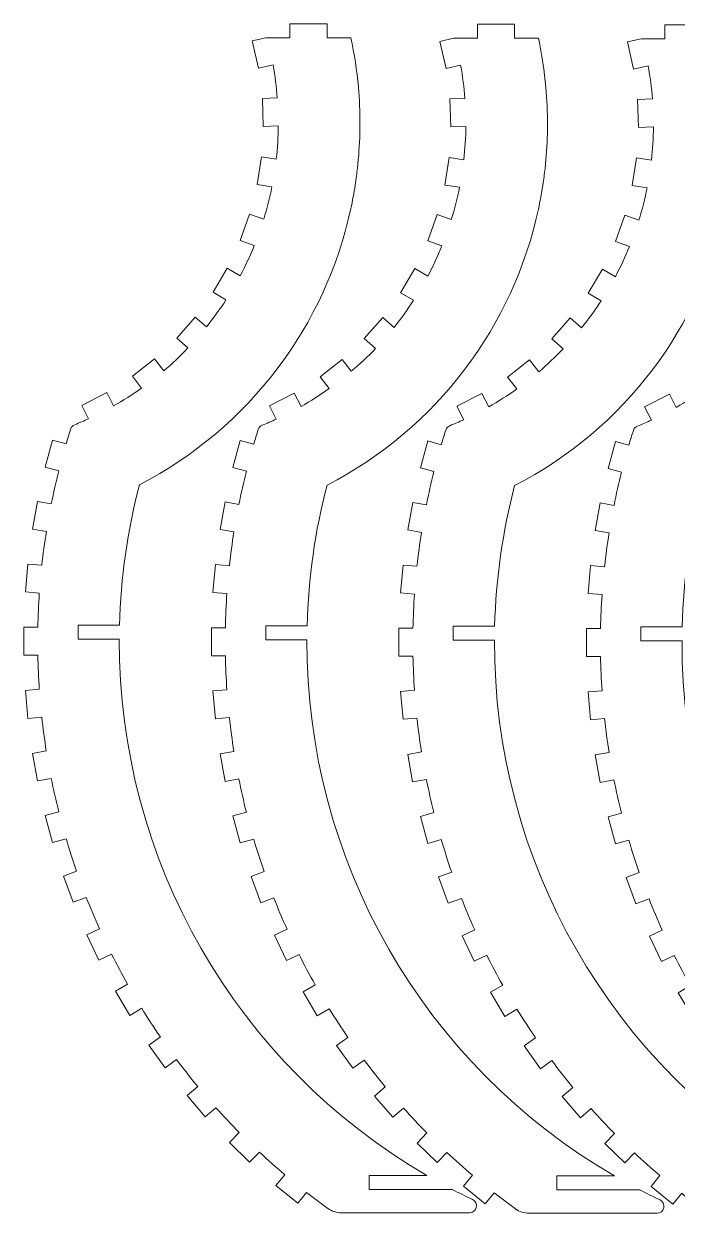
# Model space of a CAD drawing. Header units: millimetres. Extents: x -491 to 491, y -426 to 426.
# Drawn here: x -490.9 to -350.8, y -85.6 to 169.7 of the extents above; entities that cross this region are included whole.
import ezdxf

# ---------------------------------------------------------------- set-up
doc = ezdxf.new("R2010")
doc.units = ezdxf.units.MM
doc.header["$MEASUREMENT"] = 0
doc.layers.add('Camada 1', color=7, linetype='Continuous')

msp = doc.modelspace()

# ---------------------------------------------------------------- linework, layer by layer
at = {"layer": 'Camada 1', "lineweight": 20}
for points in [[(-466.1106, 70.8775), (-442.3622, 83.1391), (-426.1778, 105.1584), (-420.8001, 130.0818), (-420.8001, 130.0818), (-420.4389, 131.7559), (-420.1263, 133.4433), (-419.8637, 135.1416), (-419.8637, 135.1416), (-419.7633, 135.7908), (-419.67, 136.442), (-419.5842, 137.0945), (-419.5842, 137.0945), (-419.5103, 137.6561), (-419.4418, 138.2193), (-419.3788, 138.7831), (-419.3788, 138.7831), (-419.1026, 141.2546), (-418.9312, 143.746), (-418.868, 146.2512), (-418.868, 146.2512), (-418.8517, 146.8982), (-418.8425, 147.5464), (-418.8407, 148.1952), (-418.8407, 148.1952), (-418.833, 150.865), (-418.9484, 153.5348), (-419.1857, 156.1942), (-419.1857, 156.1942), (-419.5016, 159.7332), (-420.034, 163.2524), (-420.7769, 166.727), (-420.7769, 166.727), (-420.7769, 166.727), (-425.8882, 166.727), (-425.8882, 166.727), (-425.8882, 166.727), (-425.8882, 166.727), (-425.8882, 169.727), (-425.8882, 169.727), (-425.8882, 169.727), (-425.8882, 169.727), (-433.8882, 169.727), (-433.8882, 169.727), (-433.8882, 169.727), (-433.8882, 169.727), (-433.8882, 166.727), (-433.8882, 166.727), (-433.8882, 166.727), (-433.8882, 166.727), (-438.9994, 166.727), (-438.9994, 166.727), (-438.9994, 166.727), (-438.9994, 166.727), (-441.9257, 166.0657), (-441.9257, 166.0657), (-441.9257, 166.0657), (-441.9257, 166.0657), (-440.6031, 160.2133), (-440.6031, 160.2133), (-440.6031, 160.2133), (-440.6031, 160.2133), (-437.4664, 160.9222), (-437.4664, 160.9222), (-437.4664, 160.9222), (-437.0408, 158.574), (-436.7359, 156.2057), (-436.5529, 153.8263), (-436.5529, 153.8263), (-436.5529, 153.8263), (-439.7669, 153.7177), (-439.7669, 153.7177), (-439.7669, 153.7177), (-439.7669, 153.7177), (-439.5641, 147.7211), (-439.5641, 147.7211), (-439.5641, 147.7211), (-439.5641, 147.7211), (-436.3502, 147.8298), (-436.3502, 147.8298), (-436.3502, 147.8298), (-436.3721, 145.4435), (-436.5163, 143.0599), (-436.7823, 140.6885), (-436.7823, 140.6885), (-436.7823, 140.6885), (-439.9597, 141.1838), (-439.9597, 141.1838), (-439.9597, 141.1838), (-439.9597, 141.1838), (-440.884, 135.2555), (-440.884, 135.2555), (-440.884, 135.2555), (-440.884, 135.2555), (-437.7066, 134.7601), (-437.7066, 134.7601), (-437.7066, 134.7601), (-438.1752, 132.4202), (-438.7634, 130.1058), (-439.4689, 127.8262), (-439.4689, 127.8262), (-439.4689, 127.8262), (-442.4973, 128.9081), (-442.4973, 128.9081), (-442.4973, 128.9081), (-442.4973, 128.9081), (-444.5159, 123.2578), (-444.5159, 123.2578), (-444.5159, 123.2578), (-444.5159, 123.2578), (-441.4875, 122.1759), (-441.4875, 122.1759), (-441.4875, 122.1759), (-442.3862, 119.9652), (-443.3976, 117.8021), (-444.5178, 115.695), (-444.5178, 115.695), (-444.5178, 115.695), (-447.2898, 117.3251), (-447.2898, 117.3251), (-447.2898, 117.3251), (-447.2898, 117.3251), (-450.3312, 112.1531), (-450.3312, 112.1531), (-450.3312, 112.1531), (-450.3312, 112.1531), (-447.5592, 110.5229), (-447.5592, 110.5229), (-447.5592, 110.5229), (-448.8561, 108.5198), (-450.2549, 106.5844), (-451.75, 104.7245), (-451.75, 104.7245), (-451.75, 104.7245), (-454.1675, 106.845), (-454.1675, 106.845), (-454.1675, 106.845), (-454.1675, 106.845), (-458.124, 102.3344), (-458.124, 102.3344), (-458.124, 102.3344), (-458.124, 102.3344), (-455.7065, 100.2138), (-455.7065, 100.2138), (-455.7065, 100.2138), (-457.3557, 98.4891), (-459.0923, 96.85), (-460.9094, 95.3031), (-460.9094, 95.3031), (-460.9094, 95.3031), (-462.8868, 97.8391), (-462.8868, 97.8391), (-462.8868, 97.8391), (-462.8868, 97.8391), (-467.6184, 94.1496), (-467.6184, 94.1496), (-467.6184, 94.1496), (-467.6184, 94.1496), (-465.6409, 91.6136), (-465.6409, 91.6136), (-465.6409, 91.6136), (-467.5841, 90.2284), (-469.597, 88.9437), (-471.6717, 87.7646), (-471.6717, 87.7646), (-471.6717, 87.7646), (-473.1391, 90.6261), (-473.1391, 90.6261), (-473.1391, 90.6261), (-473.1391, 90.6261), (-478.478, 87.8884), (-478.478, 87.8884), (-478.478, 87.8884), (-478.478, 87.8884), (-477.0107, 85.0269), (-477.0107, 85.0269), (-477.0107, 85.0269), (-477.9973, 84.5734), (-478.9944, 84.143), (-480.0011, 83.736), (-480.0011, 83.736), (-480.415, 83.5687), (-480.7328, 83.2257), (-480.8682, 82.8003), (-480.8682, 82.8003), (-481.1998, 81.7587), (-481.52, 80.7135), (-481.8288, 79.6649), (-481.8288, 79.6649), (-481.8288, 79.6649), (-484.723, 80.4545), (-484.723, 80.4545), (-484.723, 80.4545), (-484.723, 80.4545), (-486.3022, 74.6661), (-486.3022, 74.6661), (-486.3022, 74.6661), (-486.3022, 74.6661), (-483.408, 73.8765), (-483.408, 73.8765), (-483.408, 73.8765), (-484.0024, 71.5123), (-484.5391, 69.134), (-485.0177, 66.7437), (-485.0177, 66.7437), (-485.0177, 66.7437), (-487.9705, 67.2737), (-487.9705, 67.2737), (-487.9705, 67.2737), (-487.9705, 67.2737), (-489.0304, 61.368), (-489.0304, 61.368), (-489.0304, 61.368), (-489.0304, 61.368), (-486.0776, 60.8381), (-486.0776, 60.8381), (-486.0776, 60.8381), (-486.4601, 58.4305), (-486.7839, 56.014), (-487.0487, 53.5907), (-487.0487, 53.5907), (-487.0487, 53.5907), (-490.0369, 53.8568), (-490.0369, 53.8568), (-490.0369, 53.8568), (-490.0369, 53.8568), (-490.5691, 47.8805), (-490.5691, 47.8805), (-490.5691, 47.8805), (-490.5691, 47.8805), (-487.581, 47.6144), (-487.581, 47.6144), (-487.581, 47.6144), (-487.7486, 45.1824), (-487.8569, 42.7467), (-487.9059, 40.3094), (-487.9059, 40.3094), (-487.9059, 40.3094), (-490.9059, 40.3097), (-490.9059, 40.3097), (-490.9059, 40.3097), (-490.9059, 40.3097), (-490.9063, 34.3097), (-490.9063, 34.3097), (-490.9063, 34.3097), (-490.9063, 34.3097), (-487.9063, 34.3094), (-487.9063, 34.3094), (-487.9063, 34.3094), (-487.8577, 31.8722), (-487.7497, 29.4365), (-487.5824, 27.0045), (-487.5824, 27.0045), (-487.5824, 27.0045), (-490.5706, 26.7388), (-490.5706, 26.7388), (-490.5706, 26.7388), (-490.5706, 26.7388), (-490.0392, 20.7623), (-490.0392, 20.7623), (-490.0392, 20.7623), (-490.0392, 20.7623), (-487.051, 21.028), (-487.051, 21.028), (-487.051, 21.028), (-486.7866, 18.6047), (-486.4632, 16.1881), (-486.0809, 13.7805), (-486.0809, 13.7805), (-486.0809, 13.7805), (-489.0338, 13.251), (-489.0338, 13.251), (-489.0338, 13.251), (-489.0338, 13.251), (-487.9748, 7.3452), (-487.9748, 7.3452), (-487.9748, 7.3452), (-487.9748, 7.3452), (-485.0219, 7.8747), (-485.0219, 7.8747), (-485.0219, 7.8747), (-484.5437, 5.4844), (-484.0073, 3.106), (-483.4132, 0.7417), (-483.4132, 0.7417), (-483.4132, 0.7417), (-486.3075, -0.0474), (-486.3075, -0.0474), (-486.3075, -0.0474), (-486.3075, -0.0474), (-484.7292, -5.8361), (-484.7292, -5.8361), (-484.7292, -5.8361), (-484.7292, -5.8361), (-481.8348, -5.0469), (-481.8348, -5.0469), (-481.8348, -5.0469), (-481.1467, -7.3855), (-480.4016, -9.707), (-479.6002, -12.0093), (-479.6002, -12.0093), (-479.6002, -12.0093), (-482.4132, -13.0519), (-482.4132, -13.0519), (-482.4132, -13.0519), (-482.4132, -13.0519), (-480.328, -18.6779), (-480.328, -18.6779), (-480.328, -18.6779), (-480.328, -18.6779), (-477.515, -17.6352), (-477.515, -17.6352), (-477.515, -17.6352), (-476.6222, -19.9036), (-475.6743, -22.1499), (-474.672, -24.3721), (-474.672, -24.3721), (-474.672, -24.3721), (-477.3815, -25.66), (-477.3815, -25.66), (-477.3815, -25.66), (-477.3815, -25.66), (-474.8058, -31.079), (-474.8058, -31.079), (-474.8058, -31.079), (-474.8058, -31.079), (-472.0963, -29.7911), (-472.0963, -29.7911), (-472.0963, -29.7911), (-471.006, -31.9714), (-469.8627, -34.1248), (-468.6674, -36.2494), (-468.6674, -36.2494), (-468.6674, -36.2494), (-471.2521, -37.7724), (-471.2521, -37.7724), (-471.2521, -37.7724), (-471.2521, -37.7724), (-468.2062, -42.9418), (-468.2062, -42.9418), (-468.2062, -42.9418), (-468.2062, -42.9418), (-465.6215, -41.4188), (-465.6215, -41.4188), (-465.6215, -41.4188), (-464.3422, -43.4939), (-463.0125, -45.5375), (-461.6336, -47.5478), (-461.6336, -47.5478), (-461.6336, -47.5478), (-464.0731, -49.2939), (-464.0731, -49.2939), (-464.0731, -49.2939), (-464.0731, -49.2939), (-460.581, -54.1729), (-460.581, -54.1729), (-460.581, -54.1729), (-460.581, -54.1729), (-458.1415, -52.4268), (-458.1415, -52.4268), (-458.1415, -52.4268), (-456.6833, -54.3804), (-455.1777, -56.298), (-453.6261, -58.1782), (-453.6261, -58.1782), (-453.6261, -58.1782), (-455.9012, -60.1336), (-455.9012, -60.1336), (-455.9012, -60.1336), (-455.9012, -60.1336), (-451.9903, -64.6839), (-451.9903, -64.6839), (-451.9903, -64.6839), (-451.9903, -64.6839), (-449.7152, -62.7285), (-449.7152, -62.7285), (-449.7152, -62.7285), (-448.0896, -64.5451), (-446.42, -66.3218), (-444.7078, -68.057), (-444.7078, -68.057), (-444.7078, -68.057), (-446.8006, -70.2064), (-446.8006, -70.2064), (-446.8006, -70.2064), (-446.8006, -70.2064), (-442.5018, -74.3921), (-442.5018, -74.3921), (-442.5018, -74.3921), (-442.5018, -74.3921), (-440.409, -72.2427), (-440.409, -72.2427), (-440.409, -72.2427), (-438.6287, -73.9081), (-436.8082, -75.5298), (-434.9489, -77.1064), (-434.9489, -77.1064), (-434.9489, -77.1064), (-436.843, -79.4328), (-436.843, -79.4328), (-436.843, -79.4328), (-436.843, -79.4328), (-432.1901, -83.2211), (-432.1901, -83.2211), (-432.1901, -83.2211), (-432.1901, -83.2211), (-430.296, -80.8946), (-430.296, -80.8946), (-430.296, -80.8946), (-428.7948, -82.0677), (-427.2713, -83.2121), (-425.7265, -84.3272), (-425.7265, -84.3272), (-424.8746, -84.9421), (-423.8507, -85.273), (-422.8001, -85.273), (-422.8001, -85.273), (-422.8001, -85.273), (-395.3613, -85.273), (-395.3613, -85.273), (-395.3613, -85.273), (-394.6598, -85.273), (-394.052, -84.7868), (-393.8979, -84.1025), (-393.8979, -84.1025), (-393.7439, -83.4181), (-394.0847, -82.7183), (-394.7185, -82.4177), (-394.7185, -82.4177), (-396.1704, -81.7291), (-397.6097, -81.014), (-399.0356, -80.273), (-399.0356, -80.273), (-399.0356, -80.273), (-416.8358, -80.273), (-416.8358, -80.273), (-416.8358, -80.273), (-416.8358, -80.273), (-416.8358, -77.273), (-416.8358, -77.273), (-416.8358, -77.273), (-416.8358, -77.273), (-404.4912, -77.273), (-404.4912, -77.273), (-404.4912, -77.273), (-445.4471, -53.4815), (-470.5885, -9.6375), (-470.4354, 37.727), (-470.4354, 37.727), (-470.4354, 37.727), (-479.2671, 37.727), (-479.2671, 37.727), (-479.2671, 37.727), (-479.2671, 37.727), (-479.2671, 40.727), (-479.2671, 40.727), (-479.2671, 40.727), (-479.2671, 40.727), (-470.3917, 40.727), (-470.3917, 40.727), (-470.3917, 40.727), (-470.1282, 50.9083), (-468.6917, 61.0253), (-466.1106, 70.8775)], [(-425.8939, 70.7775), (-402.1455, 83.0391), (-385.9611, 105.0584), (-380.5834, 129.9818), (-380.5834, 129.9818), (-380.2222, 131.6559), (-379.9096, 133.3433), (-379.647, 135.0416), (-379.647, 135.0416), (-379.5466, 135.6908), (-379.4533, 136.342), (-379.3675, 136.9945), (-379.3675, 136.9945), (-379.2936, 137.5561), (-379.2251, 138.1193), (-379.1621, 138.6831), (-379.1621, 138.6831), (-378.8859, 141.1546), (-378.7145, 143.646), (-378.6513, 146.1512), (-378.6513, 146.1512), (-378.635, 146.7982), (-378.6258, 147.4464), (-378.624, 148.0952), (-378.624, 148.0952), (-378.6163, 150.765), (-378.7317, 153.4348), (-378.969, 156.0942), (-378.969, 156.0942), (-379.2849, 159.6332), (-379.8173, 163.1524), (-380.5602, 166.627), (-380.5602, 166.627), (-380.5602, 166.627), (-385.6715, 166.627), (-385.6715, 166.627), (-385.6715, 166.627), (-385.6715, 166.627), (-385.6715, 169.627), (-385.6715, 169.627), (-385.6715, 169.627), (-385.6715, 169.627), (-393.6715, 169.627), (-393.6715, 169.627), (-393.6715, 169.627), (-393.6715, 169.627), (-393.6715, 166.627), (-393.6715, 166.627), (-393.6715, 166.627), (-393.6715, 166.627), (-398.7827, 166.627), (-398.7827, 166.627), (-398.7827, 166.627), (-398.7827, 166.627), (-401.709, 165.9657), (-401.709, 165.9657), (-401.709, 165.9657), (-401.709, 165.9657), (-400.3864, 160.1133), (-400.3864, 160.1133), (-400.3864, 160.1133), (-400.3864, 160.1133), (-397.2497, 160.8222), (-397.2497, 160.8222), (-397.2497, 160.8222), (-396.8241, 158.474), (-396.5192, 156.1057), (-396.3362, 153.7263), (-396.3362, 153.7263), (-396.3362, 153.7263), (-399.5502, 153.6177), (-399.5502, 153.6177), (-399.5502, 153.6177), (-399.5502, 153.6177), (-399.3474, 147.6211), (-399.3474, 147.6211), (-399.3474, 147.6211), (-399.3474, 147.6211), (-396.1335, 147.7298), (-396.1335, 147.7298), (-396.1335, 147.7298), (-396.1554, 145.3435), (-396.2996, 142.9599), (-396.5656, 140.5885), (-396.5656, 140.5885), (-396.5656, 140.5885), (-399.743, 141.0838), (-399.743, 141.0838), (-399.743, 141.0838), (-399.743, 141.0838), (-400.6673, 135.1555), (-400.6673, 135.1555), (-400.6673, 135.1555), (-400.6673, 135.1555), (-397.4899, 134.6601), (-397.4899, 134.6601), (-397.4899, 134.6601), (-397.9585, 132.3202), (-398.5467, 130.0058), (-399.2522, 127.7262), (-399.2522, 127.7262), (-399.2522, 127.7262), (-402.2806, 128.8081), (-402.2806, 128.8081), (-402.2806, 128.8081), (-402.2806, 128.8081), (-404.2992, 123.1578), (-404.2992, 123.1578), (-404.2992, 123.1578), (-404.2992, 123.1578), (-401.2708, 122.0759), (-401.2708, 122.0759), (-401.2708, 122.0759), (-402.1695, 119.8652), (-403.1809, 117.7021), (-404.3011, 115.595), (-404.3011, 115.595), (-404.3011, 115.595), (-407.0731, 117.2251), (-407.0731, 117.2251), (-407.0731, 117.2251), (-407.0731, 117.2251), (-410.1145, 112.0531), (-410.1145, 112.0531), (-410.1145, 112.0531), (-410.1145, 112.0531), (-407.3425, 110.4229), (-407.3425, 110.4229), (-407.3425, 110.4229), (-408.6394, 108.4198), (-410.0382, 106.4844), (-411.5333, 104.6245), (-411.5333, 104.6245), (-411.5333, 104.6245), (-413.9508, 106.745), (-413.9508, 106.745), (-413.9508, 106.745), (-413.9508, 106.745), (-417.9073, 102.2344), (-417.9073, 102.2344), (-417.9073, 102.2344), (-417.9073, 102.2344), (-415.4898, 100.1138), (-415.4898, 100.1138), (-415.4898, 100.1138), (-417.139, 98.3891), (-418.8756, 96.75), (-420.6927, 95.2031), (-420.6927, 95.2031), (-420.6927, 95.2031), (-422.6701, 97.7391), (-422.6701, 97.7391), (-422.6701, 97.7391), (-422.6701, 97.7391), (-427.4017, 94.0496), (-427.4017, 94.0496), (-427.4017, 94.0496), (-427.4017, 94.0496), (-425.4242, 91.5136), (-425.4242, 91.5136), (-425.4242, 91.5136), (-427.3674, 90.1284), (-429.3803, 88.8437), (-431.455, 87.6646), (-431.455, 87.6646), (-431.455, 87.6646), (-432.9224, 90.5261), (-432.9224, 90.5261), (-432.9224, 90.5261), (-432.9224, 90.5261), (-438.2613, 87.7884), (-438.2613, 87.7884), (-438.2613, 87.7884), (-438.2613, 87.7884), (-436.794, 84.9269), (-436.794, 84.9269), (-436.794, 84.9269), (-437.7806, 84.4734), (-438.7777, 84.043), (-439.7844, 83.636), (-439.7844, 83.636), (-440.1983, 83.4687), (-440.5161, 83.1257), (-440.6515, 82.7003), (-440.6515, 82.7003), (-440.9831, 81.6587), (-441.3033, 80.6135), (-441.6121, 79.5649), (-441.6121, 79.5649), (-441.6121, 79.5649), (-444.5063, 80.3545), (-444.5063, 80.3545), (-444.5063, 80.3545), (-444.5063, 80.3545), (-446.0855, 74.5661), (-446.0855, 74.5661), (-446.0855, 74.5661), (-446.0855, 74.5661), (-443.1913, 73.7765), (-443.1913, 73.7765), (-443.1913, 73.7765), (-443.7857, 71.4123), (-444.3224, 69.034), (-444.801, 66.6437), (-444.801, 66.6437), (-444.801, 66.6437), (-447.7538, 67.1737), (-447.7538, 67.1737), (-447.7538, 67.1737), (-447.7538, 67.1737), (-448.8137, 61.268), (-448.8137, 61.268), (-448.8137, 61.268), (-448.8137, 61.268), (-445.8609, 60.7381), (-445.8609, 60.7381), (-445.8609, 60.7381), (-446.2434, 58.3305), (-446.5672, 55.914), (-446.832, 53.4907), (-446.832, 53.4907), (-446.832, 53.4907), (-449.8202, 53.7568), (-449.8202, 53.7568), (-449.8202, 53.7568), (-449.8202, 53.7568), (-450.3524, 47.7805), (-450.3524, 47.7805), (-450.3524, 47.7805), (-450.3524, 47.7805), (-447.3643, 47.5144), (-447.3643, 47.5144), (-447.3643, 47.5144), (-447.5319, 45.0824), (-447.6402, 42.6467), (-447.6892, 40.2094), (-447.6892, 40.2094), (-447.6892, 40.2094), (-450.6892, 40.2097), (-450.6892, 40.2097), (-450.6892, 40.2097), (-450.6892, 40.2097), (-450.6896, 34.2097), (-450.6896, 34.2097), (-450.6896, 34.2097), (-450.6896, 34.2097), (-447.6896, 34.2094), (-447.6896, 34.2094), (-447.6896, 34.2094), (-447.641, 31.7722), (-447.533, 29.3365), (-447.3657, 26.9045), (-447.3657, 26.9045), (-447.3657, 26.9045), (-450.3539, 26.6388), (-450.3539, 26.6388), (-450.3539, 26.6388), (-450.3539, 26.6388), (-449.8225, 20.6623), (-449.8225, 20.6623), (-449.8225, 20.6623), (-449.8225, 20.6623), (-446.8343, 20.928), (-446.8343, 20.928), (-446.8343, 20.928), (-446.5699, 18.5047), (-446.2465, 16.0881), (-445.8642, 13.6805), (-445.8642, 13.6805), (-445.8642, 13.6805), (-448.8171, 13.151), (-448.8171, 13.151), (-448.8171, 13.151), (-448.8171, 13.151), (-447.7581, 7.2452), (-447.7581, 7.2452), (-447.7581, 7.2452), (-447.7581, 7.2452), (-444.8052, 7.7747), (-444.8052, 7.7747), (-444.8052, 7.7747), (-444.327, 5.3844), (-443.7906, 3.006), (-443.1965, 0.6417), (-443.1965, 0.6417), (-443.1965, 0.6417), (-446.0908, -0.1474), (-446.0908, -0.1474), (-446.0908, -0.1474), (-446.0908, -0.1474), (-444.5125, -5.9361), (-444.5125, -5.9361), (-444.5125, -5.9361), (-444.5125, -5.9361), (-441.6181, -5.1469), (-441.6181, -5.1469), (-441.6181, -5.1469), (-440.93, -7.4855), (-440.1849, -9.807), (-439.3835, -12.1093), (-439.3835, -12.1093), (-439.3835, -12.1093), (-442.1965, -13.1519), (-442.1965, -13.1519), (-442.1965, -13.1519), (-442.1965, -13.1519), (-440.1113, -18.7779), (-440.1113, -18.7779), (-440.1113, -18.7779), (-440.1113, -18.7779), (-437.2983, -17.7352), (-437.2983, -17.7352), (-437.2983, -17.7352), (-436.4055, -20.0036), (-435.4576, -22.2499), (-434.4553, -24.4721), (-434.4553, -24.4721), (-434.4553, -24.4721), (-437.1648, -25.76), (-437.1648, -25.76), (-437.1648, -25.76), (-437.1648, -25.76), (-434.5891, -31.179), (-434.5891, -31.179), (-434.5891, -31.179), (-434.5891, -31.179), (-431.8796, -29.8911), (-431.8796, -29.8911), (-431.8796, -29.8911), (-430.7893, -32.0714), (-429.646, -34.2248), (-428.4507, -36.3494), (-428.4507, -36.3494), (-428.4507, -36.3494), (-431.0354, -37.8724), (-431.0354, -37.8724), (-431.0354, -37.8724), (-431.0354, -37.8724), (-427.9895, -43.0418), (-427.9895, -43.0418), (-427.9895, -43.0418), (-427.9895, -43.0418), (-425.4048, -41.5188), (-425.4048, -41.5188), (-425.4048, -41.5188), (-424.1255, -43.5939), (-422.7958, -45.6375), (-421.4169, -47.6478), (-421.4169, -47.6478), (-421.4169, -47.6478), (-423.8564, -49.3939), (-423.8564, -49.3939), (-423.8564, -49.3939), (-423.8564, -49.3939), (-420.3643, -54.2729), (-420.3643, -54.2729), (-420.3643, -54.2729), (-420.3643, -54.2729), (-417.9248, -52.5268), (-417.9248, -52.5268), (-417.9248, -52.5268), (-416.4666, -54.4804), (-414.961, -56.398), (-413.4094, -58.2782), (-413.4094, -58.2782), (-413.4094, -58.2782), (-415.6845, -60.2336), (-415.6845, -60.2336), (-415.6845, -60.2336), (-415.6845, -60.2336), (-411.7736, -64.7839), (-411.7736, -64.7839), (-411.7736, -64.7839), (-411.7736, -64.7839), (-409.4985, -62.8285), (-409.4985, -62.8285), (-409.4985, -62.8285), (-407.8729, -64.6451), (-406.2033, -66.4218), (-404.4911, -68.157), (-404.4911, -68.157), (-404.4911, -68.157), (-406.5839, -70.3064), (-406.5839, -70.3064), (-406.5839, -70.3064), (-406.5839, -70.3064), (-402.2851, -74.4921), (-402.2851, -74.4921), (-402.2851, -74.4921), (-402.2851, -74.4921), (-400.1923, -72.3427), (-400.1923, -72.3427), (-400.1923, -72.3427), (-398.412, -74.0081), (-396.5915, -75.6298), (-394.7322, -77.2064), (-394.7322, -77.2064), (-394.7322, -77.2064), (-396.6263, -79.5328), (-396.6263, -79.5328), (-396.6263, -79.5328), (-396.6263, -79.5328), (-391.9734, -83.3211), (-391.9734, -83.3211), (-391.9734, -83.3211), (-391.9734, -83.3211), (-390.0793, -80.9946), (-390.0793, -80.9946), (-390.0793, -80.9946), (-388.5781, -82.1677), (-387.0546, -83.3121), (-385.5098, -84.4272), (-385.5098, -84.4272), (-384.6579, -85.0421), (-383.634, -85.373), (-382.5834, -85.373), (-382.5834, -85.373), (-382.5834, -85.373), (-355.1446, -85.373), (-355.1446, -85.373), (-355.1446, -85.373), (-354.4431, -85.373), (-353.8353, -84.8868), (-353.6812, -84.2025), (-353.6812, -84.2025), (-353.5272, -83.5181), (-353.868, -82.8183), (-354.5018, -82.5177), (-354.5018, -82.5177), (-355.9537, -81.8291), (-357.393, -81.114), (-358.8189, -80.373), (-358.8189, -80.373), (-358.8189, -80.373), (-376.6191, -80.373), (-376.6191, -80.373), (-376.6191, -80.373), (-376.6191, -80.373), (-376.6191, -77.373), (-376.6191, -77.373), (-376.6191, -77.373), (-376.6191, -77.373), (-364.2745, -77.373), (-364.2745, -77.373), (-364.2745, -77.373), (-405.2304, -53.5815), (-430.3718, -9.7375), (-430.2187, 37.627), (-430.2187, 37.627), (-430.2187, 37.627), (-439.0504, 37.627), (-439.0504, 37.627), (-439.0504, 37.627), (-439.0504, 37.627), (-439.0504, 40.627), (-439.0504, 40.627), (-439.0504, 40.627), (-439.0504, 40.627), (-430.175, 40.627), (-430.175, 40.627), (-430.175, 40.627), (-429.9115, 50.8083), (-428.475, 60.9253), (-425.8939, 70.7775)], [(-385.6772, 70.6775), (-361.9288, 82.9391), (-345.7444, 104.9584), (-340.3667, 129.8818), (-340.3667, 129.8818), (-340.0055, 131.5559), (-339.6929, 133.2433), (-339.4303, 134.9416), (-339.4303, 134.9416), (-339.3299, 135.5908), (-339.2366, 136.242), (-339.1508, 136.8945), (-339.1508, 136.8945), (-339.0769, 137.4561), (-339.0084, 138.0193), (-338.9454, 138.5831), (-338.9454, 138.5831), (-338.6692, 141.0546), (-338.4978, 143.546), (-338.4346, 146.0512), (-338.4346, 146.0512), (-338.4183, 146.6982), (-338.4091, 147.3464), (-338.4073, 147.9952), (-338.4073, 147.9952), (-338.3996, 150.665), (-338.515, 153.3348), (-338.7523, 155.9942), (-338.7523, 155.9942), (-339.0682, 159.5332), (-339.6006, 163.0524), (-340.3435, 166.527), (-340.3435, 166.527), (-340.3435, 166.527), (-345.4548, 166.527), (-345.4548, 166.527), (-345.4548, 166.527), (-345.4548, 166.527), (-345.4548, 169.527), (-345.4548, 169.527), (-345.4548, 169.527), (-345.4548, 169.527), (-353.4548, 169.527), (-353.4548, 169.527), (-353.4548, 169.527), (-353.4548, 169.527), (-353.4548, 166.527), (-353.4548, 166.527), (-353.4548, 166.527), (-353.4548, 166.527), (-358.566, 166.527), (-358.566, 166.527), (-358.566, 166.527), (-358.566, 166.527), (-361.4923, 165.8657), (-361.4923, 165.8657), (-361.4923, 165.8657), (-361.4923, 165.8657), (-360.1697, 160.0133), (-360.1697, 160.0133), (-360.1697, 160.0133), (-360.1697, 160.0133), (-357.033, 160.7222), (-357.033, 160.7222), (-357.033, 160.7222), (-356.6074, 158.374), (-356.3025, 156.0057), (-356.1195, 153.6263), (-356.1195, 153.6263), (-356.1195, 153.6263), (-359.3335, 153.5177), (-359.3335, 153.5177), (-359.3335, 153.5177), (-359.3335, 153.5177), (-359.1307, 147.5211), (-359.1307, 147.5211), (-359.1307, 147.5211), (-359.1307, 147.5211), (-355.9168, 147.6298), (-355.9168, 147.6298), (-355.9168, 147.6298), (-355.9387, 145.2435), (-356.0829, 142.8599), (-356.3489, 140.4885), (-356.3489, 140.4885), (-356.3489, 140.4885), (-359.5263, 140.9838), (-359.5263, 140.9838), (-359.5263, 140.9838), (-359.5263, 140.9838), (-360.4506, 135.0555), (-360.4506, 135.0555), (-360.4506, 135.0555), (-360.4506, 135.0555), (-357.2732, 134.5601), (-357.2732, 134.5601), (-357.2732, 134.5601), (-357.7418, 132.2202), (-358.33, 129.9058), (-359.0355, 127.6262), (-359.0355, 127.6262), (-359.0355, 127.6262), (-362.0639, 128.7081), (-362.0639, 128.7081), (-362.0639, 128.7081), (-362.0639, 128.7081), (-364.0825, 123.0578), (-364.0825, 123.0578), (-364.0825, 123.0578), (-364.0825, 123.0578), (-361.0541, 121.9759), (-361.0541, 121.9759), (-361.0541, 121.9759), (-361.9528, 119.7652), (-362.9642, 117.6021), (-364.0844, 115.495), (-364.0844, 115.495), (-364.0844, 115.495), (-366.8564, 117.1251), (-366.8564, 117.1251), (-366.8564, 117.1251), (-366.8564, 117.1251), (-369.8978, 111.9531), (-369.8978, 111.9531), (-369.8978, 111.9531), (-369.8978, 111.9531), (-367.1258, 110.3229), (-367.1258, 110.3229), (-367.1258, 110.3229), (-368.4227, 108.3198), (-369.8215, 106.3844), (-371.3166, 104.5245), (-371.3166, 104.5245), (-371.3166, 104.5245), (-373.7341, 106.645), (-373.7341, 106.645), (-373.7341, 106.645), (-373.7341, 106.645), (-377.6906, 102.1344), (-377.6906, 102.1344), (-377.6906, 102.1344), (-377.6906, 102.1344), (-375.2731, 100.0138), (-375.2731, 100.0138), (-375.2731, 100.0138), (-376.9223, 98.2891), (-378.6589, 96.65), (-380.476, 95.1031), (-380.476, 95.1031), (-380.476, 95.1031), (-382.4534, 97.6391), (-382.4534, 97.6391), (-382.4534, 97.6391), (-382.4534, 97.6391), (-387.185, 93.9496), (-387.185, 93.9496), (-387.185, 93.9496), (-387.185, 93.9496), (-385.2075, 91.4136), (-385.2075, 91.4136), (-385.2075, 91.4136), (-387.1507, 90.0284), (-389.1636, 88.7437), (-391.2383, 87.5646), (-391.2383, 87.5646), (-391.2383, 87.5646), (-392.7057, 90.4261), (-392.7057, 90.4261), (-392.7057, 90.4261), (-392.7057, 90.4261), (-398.0446, 87.6884), (-398.0446, 87.6884), (-398.0446, 87.6884), (-398.0446, 87.6884), (-396.5773, 84.8269), (-396.5773, 84.8269), (-396.5773, 84.8269), (-397.5639, 84.3734), (-398.561, 83.943), (-399.5677, 83.536), (-399.5677, 83.536), (-399.9816, 83.3687), (-400.2994, 83.0257), (-400.4348, 82.6003), (-400.4348, 82.6003), (-400.7664, 81.5587), (-401.0866, 80.5135), (-401.3954, 79.4649), (-401.3954, 79.4649), (-401.3954, 79.4649), (-404.2896, 80.2545), (-404.2896, 80.2545), (-404.2896, 80.2545), (-404.2896, 80.2545), (-405.8688, 74.4661), (-405.8688, 74.4661), (-405.8688, 74.4661), (-405.8688, 74.4661), (-402.9746, 73.6765), (-402.9746, 73.6765), (-402.9746, 73.6765), (-403.569, 71.3123), (-404.1057, 68.934), (-404.5843, 66.5437), (-404.5843, 66.5437), (-404.5843, 66.5437), (-407.5371, 67.0737), (-407.5371, 67.0737), (-407.5371, 67.0737), (-407.5371, 67.0737), (-408.597, 61.168), (-408.597, 61.168), (-408.597, 61.168), (-408.597, 61.168), (-405.6442, 60.6381), (-405.6442, 60.6381), (-405.6442, 60.6381), (-406.0267, 58.2305), (-406.3505, 55.814), (-406.6153, 53.3907), (-406.6153, 53.3907), (-406.6153, 53.3907), (-409.6035, 53.6568), (-409.6035, 53.6568), (-409.6035, 53.6568), (-409.6035, 53.6568), (-410.1357, 47.6805), (-410.1357, 47.6805), (-410.1357, 47.6805), (-410.1357, 47.6805), (-407.1476, 47.4144), (-407.1476, 47.4144), (-407.1476, 47.4144), (-407.3152, 44.9824), (-407.4235, 42.5467), (-407.4725, 40.1094), (-407.4725, 40.1094), (-407.4725, 40.1094), (-410.4725, 40.1097), (-410.4725, 40.1097), (-410.4725, 40.1097), (-410.4725, 40.1097), (-410.4729, 34.1097), (-410.4729, 34.1097), (-410.4729, 34.1097), (-410.4729, 34.1097), (-407.4729, 34.1094), (-407.4729, 34.1094), (-407.4729, 34.1094), (-407.4243, 31.6722), (-407.3163, 29.2365), (-407.149, 26.8045), (-407.149, 26.8045), (-407.149, 26.8045), (-410.1372, 26.5388), (-410.1372, 26.5388), (-410.1372, 26.5388), (-410.1372, 26.5388), (-409.6058, 20.5623), (-409.6058, 20.5623), (-409.6058, 20.5623), (-409.6058, 20.5623), (-406.6176, 20.828), (-406.6176, 20.828), (-406.6176, 20.828), (-406.3532, 18.4047), (-406.0298, 15.9881), (-405.6475, 13.5805), (-405.6475, 13.5805), (-405.6475, 13.5805), (-408.6004, 13.051), (-408.6004, 13.051), (-408.6004, 13.051), (-408.6004, 13.051), (-407.5414, 7.1452), (-407.5414, 7.1452), (-407.5414, 7.1452), (-407.5414, 7.1452), (-404.5885, 7.6747), (-404.5885, 7.6747), (-404.5885, 7.6747), (-404.1103, 5.2844), (-403.5739, 2.906), (-402.9798, 0.5417), (-402.9798, 0.5417), (-402.9798, 0.5417), (-405.8741, -0.2474), (-405.8741, -0.2474), (-405.8741, -0.2474), (-405.8741, -0.2474), (-404.2958, -6.0361), (-404.2958, -6.0361), (-404.2958, -6.0361), (-404.2958, -6.0361), (-401.4014, -5.2469), (-401.4014, -5.2469), (-401.4014, -5.2469), (-400.7133, -7.5855), (-399.9682, -9.907), (-399.1668, -12.2093), (-399.1668, -12.2093), (-399.1668, -12.2093), (-401.9798, -13.2519), (-401.9798, -13.2519), (-401.9798, -13.2519), (-401.9798, -13.2519), (-399.8946, -18.8779), (-399.8946, -18.8779), (-399.8946, -18.8779), (-399.8946, -18.8779), (-397.0816, -17.8352), (-397.0816, -17.8352), (-397.0816, -17.8352), (-396.1888, -20.1036), (-395.2409, -22.3499), (-394.2386, -24.5721), (-394.2386, -24.5721), (-394.2386, -24.5721), (-396.9481, -25.86), (-396.9481, -25.86), (-396.9481, -25.86), (-396.9481, -25.86), (-394.3724, -31.279), (-394.3724, -31.279), (-394.3724, -31.279), (-394.3724, -31.279), (-391.6629, -29.9911), (-391.6629, -29.9911), (-391.6629, -29.9911), (-390.5726, -32.1714), (-389.4293, -34.3248), (-388.234, -36.4494), (-388.234, -36.4494), (-388.234, -36.4494), (-390.8187, -37.9724), (-390.8187, -37.9724), (-390.8187, -37.9724), (-390.8187, -37.9724), (-387.7728, -43.1418), (-387.7728, -43.1418), (-387.7728, -43.1418), (-387.7728, -43.1418), (-385.1881, -41.6188), (-385.1881, -41.6188), (-385.1881, -41.6188), (-383.9088, -43.6939), (-382.5791, -45.7375), (-381.2002, -47.7478), (-381.2002, -47.7478), (-381.2002, -47.7478), (-383.6397, -49.4939), (-383.6397, -49.4939), (-383.6397, -49.4939), (-383.6397, -49.4939), (-380.1476, -54.3729), (-380.1476, -54.3729), (-380.1476, -54.3729), (-380.1476, -54.3729), (-377.7081, -52.6268), (-377.7081, -52.6268), (-377.7081, -52.6268), (-376.2499, -54.5804), (-374.7443, -56.498), (-373.1927, -58.3782), (-373.1927, -58.3782), (-373.1927, -58.3782), (-375.4678, -60.3336), (-375.4678, -60.3336), (-375.4678, -60.3336), (-375.4678, -60.3336), (-371.5569, -64.8839), (-371.5569, -64.8839), (-371.5569, -64.8839), (-371.5569, -64.8839), (-369.2818, -62.9285), (-369.2818, -62.9285), (-369.2818, -62.9285), (-367.6562, -64.7451), (-365.9866, -66.5218), (-364.2744, -68.257), (-364.2744, -68.257), (-364.2744, -68.257), (-366.3672, -70.4064), (-366.3672, -70.4064), (-366.3672, -70.4064), (-366.3672, -70.4064), (-362.0684, -74.5921), (-362.0684, -74.5921), (-362.0684, -74.5921), (-362.0684, -74.5921), (-359.9756, -72.4427), (-359.9756, -72.4427), (-359.9756, -72.4427), (-358.1953, -74.1081), (-356.3748, -75.7298), (-354.5155, -77.3064), (-354.5155, -77.3064), (-354.5155, -77.3064), (-356.4096, -79.6328), (-356.4096, -79.6328), (-356.4096, -79.6328), (-356.4096, -79.6328), (-351.7567, -83.4211), (-351.7567, -83.4211), (-351.7567, -83.4211), (-351.7567, -83.4211), (-349.8626, -81.0946), (-349.8626, -81.0946), (-349.8626, -81.0946), (-348.3614, -82.2677), (-346.8379, -83.4121), (-345.2931, -84.5272), (-345.2931, -84.5272), (-344.4412, -85.1421), (-343.4173, -85.473), (-342.3667, -85.473), (-342.3667, -85.473), (-342.3667, -85.473), (-314.9279, -85.473), (-314.9279, -85.473), (-314.9279, -85.473), (-314.2264, -85.473), (-313.6186, -84.9868), (-313.4645, -84.3025), (-313.4645, -84.3025), (-313.3105, -83.6181), (-313.6513, -82.9183), (-314.2851, -82.6177), (-314.2851, -82.6177), (-315.737, -81.9291), (-317.1763, -81.214), (-318.6022, -80.473), (-318.6022, -80.473), (-318.6022, -80.473), (-336.4024, -80.473), (-336.4024, -80.473), (-336.4024, -80.473), (-336.4024, -80.473), (-336.4024, -77.473), (-336.4024, -77.473), (-336.4024, -77.473), (-336.4024, -77.473), (-324.0578, -77.473), (-324.0578, -77.473), (-324.0578, -77.473), (-365.0137, -53.6815), (-390.1551, -9.8375), (-390.002, 37.527), (-390.002, 37.527), (-390.002, 37.527), (-398.8337, 37.527), (-398.8337, 37.527), (-398.8337, 37.527), (-398.8337, 37.527), (-398.8337, 40.527), (-398.8337, 40.527), (-398.8337, 40.527), (-398.8337, 40.527), (-389.9583, 40.527), (-389.9583, 40.527), (-389.9583, 40.527), (-389.6948, 50.7083), (-388.2583, 60.8253), (-385.6772, 70.6775)], [(-345.4605, 70.5775), (-321.7121, 82.8391), (-305.5277, 104.8584), (-300.15, 129.7818), (-300.15, 129.7818), (-299.7888, 131.4559), (-299.4762, 133.1433), (-299.2136, 134.8416), (-299.2136, 134.8416), (-299.1132, 135.4908), (-299.0199, 136.142), (-298.9341, 136.7945), (-298.9341, 136.7945), (-298.8602, 137.3561), (-298.7917, 137.9193), (-298.7287, 138.4831), (-298.7287, 138.4831), (-298.4525, 140.9546), (-298.2811, 143.446), (-298.2179, 145.9512), (-298.2179, 145.9512), (-298.2016, 146.5982), (-298.1924, 147.2464), (-298.1906, 147.8952), (-298.1906, 147.8952), (-298.1829, 150.565), (-298.2983, 153.2348), (-298.5356, 155.8942), (-298.5356, 155.8942), (-298.8515, 159.4332), (-299.3839, 162.9524), (-300.1268, 166.427), (-300.1268, 166.427), (-300.1268, 166.427), (-305.2381, 166.427), (-305.2381, 166.427), (-305.2381, 166.427), (-305.2381, 166.427), (-305.2381, 169.427), (-305.2381, 169.427), (-305.2381, 169.427), (-305.2381, 169.427), (-313.2381, 169.427), (-313.2381, 169.427), (-313.2381, 169.427), (-313.2381, 169.427), (-313.2381, 166.427), (-313.2381, 166.427), (-313.2381, 166.427), (-313.2381, 166.427), (-318.3493, 166.427), (-318.3493, 166.427), (-318.3493, 166.427), (-318.3493, 166.427), (-321.2756, 165.7657), (-321.2756, 165.7657), (-321.2756, 165.7657), (-321.2756, 165.7657), (-319.953, 159.9133), (-319.953, 159.9133), (-319.953, 159.9133), (-319.953, 159.9133), (-316.8163, 160.6222), (-316.8163, 160.6222), (-316.8163, 160.6222), (-316.3907, 158.274), (-316.0858, 155.9057), (-315.9028, 153.5263), (-315.9028, 153.5263), (-315.9028, 153.5263), (-319.1168, 153.4177), (-319.1168, 153.4177), (-319.1168, 153.4177), (-319.1168, 153.4177), (-318.914, 147.4211), (-318.914, 147.4211), (-318.914, 147.4211), (-318.914, 147.4211), (-315.7001, 147.5298), (-315.7001, 147.5298), (-315.7001, 147.5298), (-315.722, 145.1435), (-315.8662, 142.7599), (-316.1322, 140.3885), (-316.1322, 140.3885), (-316.1322, 140.3885), (-319.3096, 140.8838), (-319.3096, 140.8838), (-319.3096, 140.8838), (-319.3096, 140.8838), (-320.2339, 134.9555), (-320.2339, 134.9555), (-320.2339, 134.9555), (-320.2339, 134.9555), (-317.0565, 134.4601), (-317.0565, 134.4601), (-317.0565, 134.4601), (-317.5251, 132.1202), (-318.1133, 129.8058), (-318.8188, 127.5262), (-318.8188, 127.5262), (-318.8188, 127.5262), (-321.8472, 128.6081), (-321.8472, 128.6081), (-321.8472, 128.6081), (-321.8472, 128.6081), (-323.8658, 122.9578), (-323.8658, 122.9578), (-323.8658, 122.9578), (-323.8658, 122.9578), (-320.8374, 121.8759), (-320.8374, 121.8759), (-320.8374, 121.8759), (-321.7361, 119.6652), (-322.7475, 117.5021), (-323.8677, 115.395), (-323.8677, 115.395), (-323.8677, 115.395), (-326.6397, 117.0251), (-326.6397, 117.0251), (-326.6397, 117.0251), (-326.6397, 117.0251), (-329.6811, 111.8531), (-329.6811, 111.8531), (-329.6811, 111.8531), (-329.6811, 111.8531), (-326.9091, 110.2229), (-326.9091, 110.2229), (-326.9091, 110.2229), (-328.206, 108.2198), (-329.6048, 106.2844), (-331.0999, 104.4245), (-331.0999, 104.4245), (-331.0999, 104.4245), (-333.5174, 106.545), (-333.5174, 106.545), (-333.5174, 106.545), (-333.5174, 106.545), (-337.4739, 102.0344), (-337.4739, 102.0344), (-337.4739, 102.0344), (-337.4739, 102.0344), (-335.0564, 99.9138), (-335.0564, 99.9138), (-335.0564, 99.9138), (-336.7056, 98.1891), (-338.4422, 96.55), (-340.2593, 95.0031), (-340.2593, 95.0031), (-340.2593, 95.0031), (-342.2367, 97.5391), (-342.2367, 97.5391), (-342.2367, 97.5391), (-342.2367, 97.5391), (-346.9683, 93.8496), (-346.9683, 93.8496), (-346.9683, 93.8496), (-346.9683, 93.8496), (-344.9908, 91.3136), (-344.9908, 91.3136), (-344.9908, 91.3136), (-346.934, 89.9284), (-348.9469, 88.6437), (-351.0216, 87.4646), (-351.0216, 87.4646), (-351.0216, 87.4646), (-352.489, 90.3261), (-352.489, 90.3261), (-352.489, 90.3261), (-352.489, 90.3261), (-357.8279, 87.5884), (-357.8279, 87.5884), (-357.8279, 87.5884), (-357.8279, 87.5884), (-356.3606, 84.7269), (-356.3606, 84.7269), (-356.3606, 84.7269), (-357.3472, 84.2734), (-358.3443, 83.843), (-359.351, 83.436), (-359.351, 83.436), (-359.7649, 83.2687), (-360.0827, 82.9257), (-360.2181, 82.5003), (-360.2181, 82.5003), (-360.5497, 81.4587), (-360.8699, 80.4135), (-361.1787, 79.3649), (-361.1787, 79.3649), (-361.1787, 79.3649), (-364.0729, 80.1545), (-364.0729, 80.1545), (-364.0729, 80.1545), (-364.0729, 80.1545), (-365.6521, 74.3661), (-365.6521, 74.3661), (-365.6521, 74.3661), (-365.6521, 74.3661), (-362.7579, 73.5765), (-362.7579, 73.5765), (-362.7579, 73.5765), (-363.3523, 71.2123), (-363.889, 68.834), (-364.3676, 66.4437), (-364.3676, 66.4437), (-364.3676, 66.4437), (-367.3204, 66.9737), (-367.3204, 66.9737), (-367.3204, 66.9737), (-367.3204, 66.9737), (-368.3803, 61.068), (-368.3803, 61.068), (-368.3803, 61.068), (-368.3803, 61.068), (-365.4275, 60.5381), (-365.4275, 60.5381), (-365.4275, 60.5381), (-365.81, 58.1305), (-366.1338, 55.714), (-366.3986, 53.2907), (-366.3986, 53.2907), (-366.3986, 53.2907), (-369.3868, 53.5568), (-369.3868, 53.5568), (-369.3868, 53.5568), (-369.3868, 53.5568), (-369.919, 47.5805), (-369.919, 47.5805), (-369.919, 47.5805), (-369.919, 47.5805), (-366.9309, 47.3144), (-366.9309, 47.3144), (-366.9309, 47.3144), (-367.0985, 44.8824), (-367.2068, 42.4467), (-367.2558, 40.0094), (-367.2558, 40.0094), (-367.2558, 40.0094), (-370.2558, 40.0097), (-370.2558, 40.0097), (-370.2558, 40.0097), (-370.2558, 40.0097), (-370.2562, 34.0097), (-370.2562, 34.0097), (-370.2562, 34.0097), (-370.2562, 34.0097), (-367.2562, 34.0094), (-367.2562, 34.0094), (-367.2562, 34.0094), (-367.2076, 31.5722), (-367.0996, 29.1365), (-366.9323, 26.7045), (-366.9323, 26.7045), (-366.9323, 26.7045), (-369.9205, 26.4388), (-369.9205, 26.4388), (-369.9205, 26.4388), (-369.9205, 26.4388), (-369.3891, 20.4623), (-369.3891, 20.4623), (-369.3891, 20.4623), (-369.3891, 20.4623), (-366.4009, 20.728), (-366.4009, 20.728), (-366.4009, 20.728), (-366.1365, 18.3047), (-365.8131, 15.8881), (-365.4308, 13.4805), (-365.4308, 13.4805), (-365.4308, 13.4805), (-368.3837, 12.951), (-368.3837, 12.951), (-368.3837, 12.951), (-368.3837, 12.951), (-367.3247, 7.0452), (-367.3247, 7.0452), (-367.3247, 7.0452), (-367.3247, 7.0452), (-364.3718, 7.5747), (-364.3718, 7.5747), (-364.3718, 7.5747), (-363.8936, 5.1844), (-363.3572, 2.806), (-362.7631, 0.4417), (-362.7631, 0.4417), (-362.7631, 0.4417), (-365.6574, -0.3474), (-365.6574, -0.3474), (-365.6574, -0.3474), (-365.6574, -0.3474), (-364.0791, -6.1361), (-364.0791, -6.1361), (-364.0791, -6.1361), (-364.0791, -6.1361), (-361.1847, -5.3469), (-361.1847, -5.3469), (-361.1847, -5.3469), (-360.4966, -7.6855), (-359.7515, -10.007), (-358.9501, -12.3093), (-358.9501, -12.3093), (-358.9501, -12.3093), (-361.7631, -13.3519), (-361.7631, -13.3519), (-361.7631, -13.3519), (-361.7631, -13.3519), (-359.6779, -18.9779), (-359.6779, -18.9779), (-359.6779, -18.9779), (-359.6779, -18.9779), (-356.8649, -17.9352), (-356.8649, -17.9352), (-356.8649, -17.9352), (-355.9721, -20.2036), (-355.0242, -22.4499), (-354.0219, -24.6721), (-354.0219, -24.6721), (-354.0219, -24.6721), (-356.7314, -25.96), (-356.7314, -25.96), (-356.7314, -25.96), (-356.7314, -25.96), (-354.1557, -31.379), (-354.1557, -31.379), (-354.1557, -31.379), (-354.1557, -31.379), (-351.4462, -30.0911), (-351.4462, -30.0911), (-351.4462, -30.0911), (-350.3559, -32.2714), (-349.2126, -34.4248), (-348.0173, -36.5494), (-348.0173, -36.5494), (-348.0173, -36.5494), (-350.602, -38.0724), (-350.602, -38.0724), (-350.602, -38.0724), (-350.602, -38.0724), (-347.5561, -43.2418), (-347.5561, -43.2418), (-347.5561, -43.2418), (-347.5561, -43.2418), (-344.9714, -41.7188), (-344.9714, -41.7188), (-344.9714, -41.7188), (-343.6921, -43.7939), (-342.3624, -45.8375), (-340.9835, -47.8478), (-340.9835, -47.8478), (-340.9835, -47.8478), (-343.423, -49.5939), (-343.423, -49.5939), (-343.423, -49.5939), (-343.423, -49.5939), (-339.9309, -54.4729), (-339.9309, -54.4729), (-339.9309, -54.4729), (-339.9309, -54.4729), (-337.4914, -52.7268), (-337.4914, -52.7268), (-337.4914, -52.7268), (-336.0332, -54.6804), (-334.5276, -56.598), (-332.976, -58.4782), (-332.976, -58.4782), (-332.976, -58.4782), (-335.2511, -60.4336), (-335.2511, -60.4336), (-335.2511, -60.4336), (-335.2511, -60.4336), (-331.3402, -64.9839), (-331.3402, -64.9839), (-331.3402, -64.9839), (-331.3402, -64.9839), (-329.0651, -63.0285), (-329.0651, -63.0285), (-329.0651, -63.0285), (-327.4395, -64.8451), (-325.7699, -66.6218), (-324.0577, -68.357), (-324.0577, -68.357), (-324.0577, -68.357), (-326.1505, -70.5064), (-326.1505, -70.5064), (-326.1505, -70.5064), (-326.1505, -70.5064), (-321.8517, -74.6921), (-321.8517, -74.6921), (-321.8517, -74.6921), (-321.8517, -74.6921), (-319.7589, -72.5427), (-319.7589, -72.5427), (-319.7589, -72.5427), (-317.9786, -74.2081), (-316.1581, -75.8298), (-314.2988, -77.4064), (-314.2988, -77.4064), (-314.2988, -77.4064), (-316.1929, -79.7328), (-316.1929, -79.7328), (-316.1929, -79.7328), (-316.1929, -79.7328), (-311.54, -83.5211), (-311.54, -83.5211), (-311.54, -83.5211), (-311.54, -83.5211), (-309.6459, -81.1946), (-309.6459, -81.1946), (-309.6459, -81.1946), (-308.1447, -82.3677), (-306.6212, -83.5121), (-305.0764, -84.6272), (-305.0764, -84.6272), (-304.2245, -85.2421), (-303.2006, -85.573), (-302.15, -85.573), (-302.15, -85.573), (-302.15, -85.573), (-274.7112, -85.573), (-274.7112, -85.573), (-274.7112, -85.573), (-274.0097, -85.573), (-273.4019, -85.0868), (-273.2478, -84.4025), (-273.2478, -84.4025), (-273.0938, -83.7181), (-273.4346, -83.0183), (-274.0684, -82.7177), (-274.0684, -82.7177), (-275.5203, -82.0291), (-276.9596, -81.314), (-278.3855, -80.573), (-278.3855, -80.573), (-278.3855, -80.573), (-296.1857, -80.573), (-296.1857, -80.573), (-296.1857, -80.573), (-296.1857, -80.573), (-296.1857, -77.573), (-296.1857, -77.573), (-296.1857, -77.573), (-296.1857, -77.573), (-283.8411, -77.573), (-283.8411, -77.573), (-283.8411, -77.573), (-324.797, -53.7815), (-349.9384, -9.9375), (-349.7853, 37.427), (-349.7853, 37.427), (-349.7853, 37.427), (-358.617, 37.427), (-358.617, 37.427), (-358.617, 37.427), (-358.617, 37.427), (-358.617, 40.427), (-358.617, 40.427), (-358.617, 40.427), (-358.617, 40.427), (-349.7416, 40.427), (-349.7416, 40.427), (-349.7416, 40.427), (-349.4781, 50.6083), (-348.0416, 60.7253), (-345.4605, 70.5775)]]:
    msp.add_open_spline(points, degree=3, knots=[0, 0, 0, 0, 0.00854701, 0.00854701, 0.00854701, 0.00854701, 0.01709402, 0.01709402, 0.01709402, 0.01709402, 0.02564103, 0.02564103, 0.02564103, 0.02564103, 0.03418803, 0.03418803, 0.03418803, 0.03418803, 0.04273504, 0.04273504, 0.04273504, 0.04273504, 0.05128205, 0.05128205, 0.05128205, 0.05128205, 0.05982906, 0.05982906, 0.05982906, 0.05982906, 0.06837607, 0.06837607, 0.06837607, 0.06837607, 0.07692308, 0.07692308, 0.07692308, 0.07692308, 0.08547009, 0.08547009, 0.08547009, 0.08547009, 0.09401709, 0.09401709, 0.09401709, 0.09401709, 0.1025641, 0.1025641, 0.1025641, 0.1025641, 0.11111111, 0.11111111, 0.11111111, 0.11111111, 0.11965812, 0.11965812, 0.11965812, 0.11965812, 0.12820513, 0.12820513, 0.12820513, 0.12820513, 0.13675214, 0.13675214, 0.13675214, 0.13675214, 0.14529915, 0.14529915, 0.14529915, 0.14529915, 0.15384615, 0.15384615, 0.15384615, 0.15384615, 0.16239316, 0.16239316, 0.16239316, 0.16239316, 0.17094017, 0.17094017, 0.17094017, 0.17094017, 0.17948718, 0.17948718, 0.17948718, 0.17948718, 0.18803419, 0.18803419, 0.18803419, 0.18803419, 0.1965812, 0.1965812, 0.1965812, 0.1965812, 0.20512821, 0.20512821, 0.20512821, 0.20512821, 0.21367521, 0.21367521, 0.21367521, 0.21367521, 0.22222222, 0.22222222, 0.22222222, 0.22222222, 0.23076923, 0.23076923, 0.23076923, 0.23076923, 0.23931624, 0.23931624, 0.23931624, 0.23931624, 0.24786325, 0.24786325, 0.24786325, 0.24786325, 0.25641026, 0.25641026, 0.25641026, 0.25641026, 0.26495726, 0.26495726, 0.26495726, 0.26495726, 0.27350427, 0.27350427, 0.27350427, 0.27350427, 0.28205128, 0.28205128, 0.28205128, 0.28205128, 0.29059829, 0.29059829, 0.29059829, 0.29059829, 0.2991453, 0.2991453, 0.2991453, 0.2991453, 0.30769231, 0.30769231, 0.30769231, 0.30769231, 0.31623932, 0.31623932, 0.31623932, 0.31623932, 0.32478632, 0.32478632, 0.32478632, 0.32478632, 0.33333333, 0.33333333, 0.33333333, 0.33333333, 0.34188034, 0.34188034, 0.34188034, 0.34188034, 0.35042735, 0.35042735, 0.35042735, 0.35042735, 0.35897436, 0.35897436, 0.35897436, 0.35897436, 0.36752137, 0.36752137, 0.36752137, 0.36752137, 0.37606838, 0.37606838, 0.37606838, 0.37606838, 0.38461538, 0.38461538, 0.38461538, 0.38461538, 0.39316239, 0.39316239, 0.39316239, 0.39316239, 0.4017094, 0.4017094, 0.4017094, 0.4017094, 0.41025641, 0.41025641, 0.41025641, 0.41025641, 0.41880342, 0.41880342, 0.41880342, 0.41880342, 0.42735043, 0.42735043, 0.42735043, 0.42735043, 0.43589744, 0.43589744, 0.43589744, 0.43589744, 0.44444444, 0.44444444, 0.44444444, 0.44444444, 0.45299145, 0.45299145, 0.45299145, 0.45299145, 0.46153846, 0.46153846, 0.46153846, 0.46153846, 0.47008547, 0.47008547, 0.47008547, 0.47008547, 0.47863248, 0.47863248, 0.47863248, 0.47863248, 0.48717949, 0.48717949, 0.48717949, 0.48717949, 0.4957265, 0.4957265, 0.4957265, 0.4957265, 0.5042735, 0.5042735, 0.5042735, 0.5042735, 0.51282051, 0.51282051, 0.51282051, 0.51282051, 0.52136752, 0.52136752, 0.52136752, 0.52136752, 0.52991453, 0.52991453, 0.52991453, 0.52991453, 0.53846154, 0.53846154, 0.53846154, 0.53846154, 0.54700855, 0.54700855, 0.54700855, 0.54700855, 0.55555556, 0.55555556, 0.55555556, 0.55555556, 0.56410256, 0.56410256, 0.56410256, 0.56410256, 0.57264957, 0.57264957, 0.57264957, 0.57264957, 0.58119658, 0.58119658, 0.58119658, 0.58119658, 0.58974359, 0.58974359, 0.58974359, 0.58974359, 0.5982906, 0.5982906, 0.5982906, 0.5982906, 0.60683761, 0.60683761, 0.60683761, 0.60683761, 0.61538462, 0.61538462, 0.61538462, 0.61538462, 0.62393162, 0.62393162, 0.62393162, 0.62393162, 0.63247863, 0.63247863, 0.63247863, 0.63247863, 0.64102564, 0.64102564, 0.64102564, 0.64102564, 0.64957265, 0.64957265, 0.64957265, 0.64957265, 0.65811966, 0.65811966, 0.65811966, 0.65811966, 0.66666667, 0.66666667, 0.66666667, 0.66666667, 0.67521368, 0.67521368, 0.67521368, 0.67521368, 0.68376068, 0.68376068, 0.68376068, 0.68376068, 0.69230769, 0.69230769, 0.69230769, 0.69230769, 0.7008547, 0.7008547, 0.7008547, 0.7008547, 0.70940171, 0.70940171, 0.70940171, 0.70940171, 0.71794872, 0.71794872, 0.71794872, 0.71794872, 0.72649573, 0.72649573, 0.72649573, 0.72649573, 0.73504274, 0.73504274, 0.73504274, 0.73504274, 0.74358974, 0.74358974, 0.74358974, 0.74358974, 0.75213675, 0.75213675, 0.75213675, 0.75213675, 0.76068376, 0.76068376, 0.76068376, 0.76068376, 0.76923077, 0.76923077, 0.76923077, 0.76923077, 0.77777778, 0.77777778, 0.77777778, 0.77777778, 0.78632479, 0.78632479, 0.78632479, 0.78632479, 0.79487179, 0.79487179, 0.79487179, 0.79487179, 0.8034188, 0.8034188, 0.8034188, 0.8034188, 0.81196581, 0.81196581, 0.81196581, 0.81196581, 0.82051282, 0.82051282, 0.82051282, 0.82051282, 0.82905983, 0.82905983, 0.82905983, 0.82905983, 0.83760684, 0.83760684, 0.83760684, 0.83760684, 0.84615385, 0.84615385, 0.84615385, 0.84615385, 0.85470085, 0.85470085, 0.85470085, 0.85470085, 0.86324786, 0.86324786, 0.86324786, 0.86324786, 0.87179487, 0.87179487, 0.87179487, 0.87179487, 0.88034188, 0.88034188, 0.88034188, 0.88034188, 0.88888889, 0.88888889, 0.88888889, 0.88888889, 0.8974359, 0.8974359, 0.8974359, 0.8974359, 0.90598291, 0.90598291, 0.90598291, 0.90598291, 0.91452991, 0.91452991, 0.91452991, 0.91452991, 0.92307692, 0.92307692, 0.92307692, 0.92307692, 0.93162393, 0.93162393, 0.93162393, 0.93162393, 0.94017094, 0.94017094, 0.94017094, 0.94017094, 0.94871795, 0.94871795, 0.94871795, 0.94871795, 0.95726496, 0.95726496, 0.95726496, 0.95726496, 0.96581197, 0.96581197, 0.96581197, 0.96581197, 0.97435897, 0.97435897, 0.97435897, 0.97435897, 0.98290598, 0.98290598, 0.98290598, 0.98290598, 1, 1, 1, 1], dxfattribs=at)

doc.saveas('drawing.dxf')
